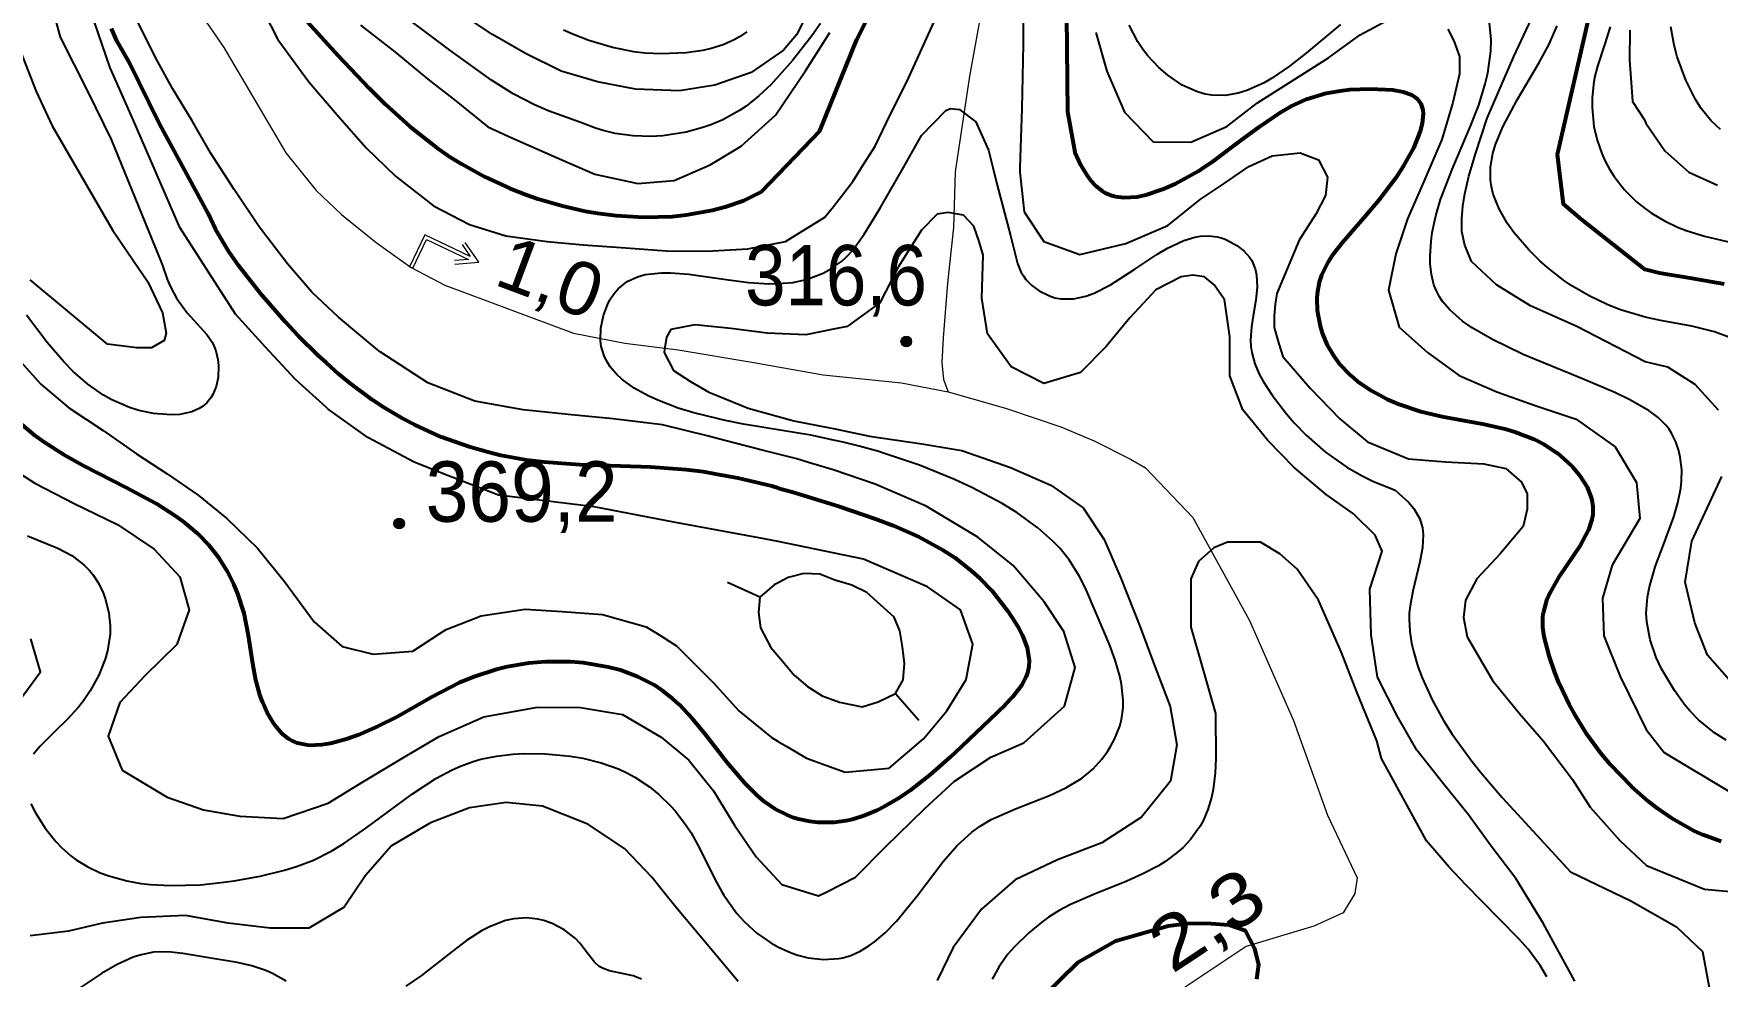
# Model space of a CAD drawing. Header units: metres. Extents: x 545098 to 555652, y 1854398 to 1862642.
# Drawn here: x 552839.7 to 553313.7, y 1858242 to 1858507.4 of the extents above; entities that cross this region are included whole.
import ezdxf
from ezdxf.enums import TextEntityAlignment as Align

# ---------------------------------------------------------------- set-up
doc = ezdxf.new("R2010")
doc.units = ezdxf.units.M
doc.header["$LTSCALE"] = 6.8
for name, color, linetype, lineweight in [('1', 7, 'Continuous', 25), ('2', 7, 'Continuous', 53), ('29', 7, 'Continuous', 25), ('34', 7, 'Continuous', 13), ('5', 7, 'Continuous', 13)]:
    doc.layers.add(name, color=color, linetype=linetype, lineweight=lineweight)

msp = doc.modelspace()

# ---------------------------------------------------------------- hatches: boundary and pattern name
at = {"layer": '5'}
for points in [[(553086.85, 1858420.7, 1), (553083.85, 1858420.7, 1)], [(552944.07, 1858369.47, 1), (552941.07, 1858369.47, 1)]]:
    msp.add_hatch(color=256, dxfattribs=at).paths.add_polyline_path(points)

# ---------------------------------------------------------------- linework, layer by layer
at = {"layer": '1'}
for points in [[(552885.21, 1858551.07), (552908.43, 1858505.71), (552917.1, 1858493.78), (552925.63, 1858483.87), (552933.25, 1858475.24), (552941.54, 1858467.24), (552952.24, 1858458.88), (552962.34, 1858453.68), (552972.63, 1858450.43), (552984.21, 1858448.85), (552994.42, 1858447.96), (553006.35, 1858447.06), (553017.74, 1858446.21), (553029.15, 1858446.11), (553040.78, 1858446.79), (553051.38, 1858448.85), (553062.46, 1858455.69), (553064.85, 1858458.75), (553070.35, 1858465.8), (553072.79, 1858469.7), (553076.55, 1858475.7), (553080.92, 1858484.72), (553085.5, 1858493.78), (553100.57, 1858526.98)], [(553061.24, 1858510.28), (553058.76, 1858506.74), (553053.41, 1858499.89), (553047.23, 1858492.99), (553043.88, 1858489.85), (553040.3, 1858487.01), (553038.41, 1858485.74), (553033.69, 1858483.14), (553030.36, 1858481.73), (553028.08, 1858480.93), (553023.41, 1858479.65), (553016.76, 1858478.61), (553013.41, 1858478.43), (553008.41, 1858478.58), (553003.34, 1858479.31), (553000.01, 1858480.11), (552997.8, 1858480.79), (552993.41, 1858482.48), (552984.81, 1858485.57), (552980.65, 1858487.38), (552974.62, 1858490.47), (552968.53, 1858494.25), (552956.85, 1858502.7), (552938.91, 1858516.14)], [(553118.3, 1858514.98), (553118.3, 1858504.34), (553117.91, 1858486.27), (553117.36, 1858469.7), (553117.32, 1858468.36), (553118.59, 1858457.23), (553124.13, 1858448.89), (553134.25, 1858445.19), (553147.2, 1858448.29), (553159.03, 1858453.4), (553168.14, 1858460.65), (553174.85, 1858465.21), (553181.84, 1858469.97), (553188.38, 1858472.97), (553196.29, 1858473.79), (553201.47, 1858471.88), (553203.92, 1858466.97), (553203.38, 1858461.78), (553200.65, 1858456.6), (553196.02, 1858449.23), (553189.74, 1858434.22), (553189.2, 1858431.22), (553188.93, 1858427.95), (553188.93, 1858424.67), (553190.29, 1858420.04), (553191.42, 1858416.45), (553199.06, 1858407.61), (553207.44, 1858398.97), (553215.22, 1858392.51), (553226.77, 1858387.7), (553237.19, 1858386.83), (553248.01, 1858386.23), (553254.2, 1858384.95), (553258.56, 1858381.13), (553260.19, 1858377.87), (553260.19, 1858373.51), (553259.1, 1858368.61), (553252.57, 1858360.98), (553246.04, 1858353.9), (553242.77, 1858347.91), (553242.23, 1858343), (553243.32, 1858337.56), (553250.48, 1858325.17), (553258.06, 1858316.01), (553264.82, 1858308.24), (553272.97, 1858297.37), (553277.89, 1858289.63), (553286.3, 1858280.21), (553293.75, 1858273.16), (553310.07, 1858266.51), (553347.99, 1858263.01)], [(552831.23, 1858386.49), (552839.99, 1858380.79), (552851.01, 1858375.06), (552863.24, 1858369.15), (552873.55, 1858362.25), (552880.85, 1858354.45), (552883.48, 1858345.15), (552879.97, 1858335.42), (552870.96, 1858326.58), (552863.93, 1858319.05), (552860.58, 1858309.61), (552864.56, 1858300), (552877.21, 1858292.42), (552887.43, 1858288.84), (552897.74, 1858287.1), (552909.86, 1858286.45), (552922.55, 1858290.7), (552932.54, 1858296.87), (552944.75, 1858304.18), (552953.87, 1858309.49), (552966.41, 1858315.01), (552981.55, 1858317.74), (552993.59, 1858317.71), (553005.44, 1858315.74), (553016.33, 1858309.34), (553024.11, 1858302.88), (553031.09, 1858294.18), (553037, 1858284.59), (553043.05, 1858275.66), (553050.35, 1858267.86), (553060.64, 1858264.61), (553063, 1858265.8), (553071.06, 1858269.87), (553079.37, 1858278.31), (553090.59, 1858289.25), (553098.89, 1858296.94), (553109.13, 1858303.68), (553118.41, 1858307.72), (553129.92, 1858318.06), (553132.88, 1858328.96), (553129.7, 1858339.1), (553124.15, 1858347.44), (553115.48, 1858357.66), (553105.47, 1858365.67), (553090.97, 1858374.31), (553076.55, 1858380.59), (553064.77, 1858384.62), (553057.79, 1858386.68), (553054.51, 1858387.65), (553044.75, 1858390.11), (553032.07, 1858393.42), (553029.65, 1858394.05), (553016.68, 1858397.29), (553002.83, 1858398.91), (552991.08, 1858400.05), (552977.47, 1858401.49), (552963.85, 1858403.89), (552950.64, 1858409.04), (552937.2, 1858417.81), (552936.4, 1858418.47), (552925.47, 1858427.54), (552917.95, 1858434.56), (552911.16, 1858442.54), (552903.1, 1858453.04), (552896.12, 1858463.47), (552889.47, 1858473.83), (552884.27, 1858482.86), (552878.74, 1858491.96), (552873.91, 1858500.71), (552868.45, 1858511.86)], [(552833.73, 1858417.64), (552841.71, 1858408.73), (552849.52, 1858402.06), (552859.23, 1858395.63), (552868.64, 1858389.05), (552877.28, 1858383.45), (552885.97, 1858377.43), (552894.08, 1858370.91), (552902.64, 1858362.5), (552910.24, 1858353.12), (552918.62, 1858341.8), (552926.49, 1858334.83), (552935.2, 1858332.65), (552946.4, 1858333.5), (552954.03, 1858338.47), (552955.76, 1858339.6), (552965.7, 1858343.51), (552978.04, 1858345.35), (552988.44, 1858344.7), (552999.83, 1858343.84), (553012.07, 1858340.41), (553015.17, 1858338.47), (553020.69, 1858335.02), (553031.11, 1858324.59), (553038.2, 1858316.76), (553047.29, 1858309.28), (553049.3, 1858308.1), (553051.71, 1858306.68), (553057.25, 1858303.42), (553068.16, 1858299.49), (553080.49, 1858300.58), (553090.22, 1858308.87), (553096.77, 1858316.77), (553102.25, 1858325.51), (553104.13, 1858335.52), (553100.58, 1858345.18), (553091.29, 1858351.67), (553073.31, 1858359.47), (553049.3, 1858364.36), (553043.87, 1858365.47), (553032.07, 1858367.62), (553019.87, 1858369.84), (552997.51, 1858374.2), (552970.55, 1858377.42), (552956.44, 1858382.88), (552946.83, 1858386.75), (552933.72, 1858393.73), (552922.53, 1858401.7), (552922.07, 1858402.12), (552913.34, 1858410.03), (552904.91, 1858419.09), (552896.46, 1858428.37), (552880.8, 1858452.78), (552867.44, 1858483.62), (552861.16, 1858497.8), (552856.8, 1858510.63)], [(552845.67, 1858511.51), (552847.08, 1858506.41), (552854.89, 1858490.98), (552861.44, 1858477.61), (552875.8, 1858442.39), (552877.37, 1858438), (552878.3, 1858435.9), (552879.91, 1858432.89), (552882.89, 1858428.74), (552888.37, 1858422.73), (552889.88, 1858420.49), (552890.5, 1858419.26), (552890.93, 1858418.11), (552891.52, 1858415.67), (552891.71, 1858413.96), (552891.57, 1858410.54), (552891.02, 1858408.07)], [(552931.68, 1858509.76), (552941.31, 1858502.24), (552950.64, 1858494.58), (552958.6, 1858488.36), (552967.55, 1858481.19), (552974.28, 1858478.04), (552988.37, 1858471.82), (552997.67, 1858467.81), (553009.81, 1858465.22), (553020.03, 1858466.05), (553030.13, 1858470.41), (553038.83, 1858475.67), (553048.51, 1858484.39), (553056.95, 1858496.93), (553063.8, 1858507.66)], [(553056.67, 1858511.43), (553054.49, 1858507.07), (553050.76, 1858502.72), (553041.65, 1858496.44), (553031.44, 1858492.92), (553021.54, 1858491.27), (553009.12, 1858491.79), (552998.45, 1858493.8), (552988.19, 1858496.84), (552978.12, 1858501.83), (552968.86, 1858507.14), (552958.8, 1858513.85)], [(553138.69, 1858507.74), (553141.86, 1858496.85), (553146.83, 1858485.32), (553154.84, 1858476.96), (553165.49, 1858476.87), (553175.59, 1858481.23), (553184.23, 1858487.88), (553194.8, 1858494.56), (553204.27, 1858500.56), (553213.15, 1858507.03), (553222.09, 1858511.87)], [(553207.59, 1858509.94), (553198.05, 1858501.97), (553193.28, 1858498.25), (553188.48, 1858494.98), (553186.08, 1858493.58), (553181.23, 1858491.37), (553178.79, 1858490.61), (553175.11, 1858489.99), (553171.39, 1858490.04), (553169.51, 1858490.36), (553167.35, 1858490.97), (553163.06, 1858492.9), (553158.97, 1858495.65), (553156.43, 1858497.84), (553153.37, 1858501.12), (553152.02, 1858502.87), (553150.54, 1858505.1), (553148.13, 1858509.77)], [(553293.7, 1858344.26), (553294.02, 1858348.72), (553294.59, 1858351.67), (553296.34, 1858357.55), (553298.56, 1858363.43), (553301.48, 1858371.33), (553302.64, 1858375.33), (553303.42, 1858379.39), (553303.64, 1858381.44), (553303.69, 1858384.54), (553303.29, 1858388.15), (553302.9, 1858389.93), (553302.04, 1858392.5), (553300.86, 1858394.89), (553300.14, 1858395.99), (553299.2, 1858397.18), (553297.04, 1858399.31), (553294.57, 1858401.16), (553289.11, 1858404.26), (553284.83, 1858406.34), (553276.27, 1858410.04), (553259.08, 1858417.08), (553250.41, 1858421.25), (553244.66, 1858424.58), (553241.96, 1858426.46), (553238.36, 1858429.63), (553236.36, 1858432.01), (553235.52, 1858433.28), (553234.47, 1858435.31), (553233.94, 1858436.69), (553233.21, 1858439.61), (553232.88, 1858442.68), (553232.84, 1858444.77), (553233.12, 1858448.97), (553233.46, 1858451.37), (553234.45, 1858456.08), (553235.8, 1858460.69), (553239.21, 1858469.65), (553244.26, 1858481.38), (553246.54, 1858487.26), (553248.39, 1858493.22), (553249.09, 1858496.25), (553249.92, 1858502.43), (553250, 1858505.6), (553249.62, 1858510.47)], [(553314.02, 1858401.39), (553307.47, 1858408.62), (553299.81, 1858413.52), (553293.39, 1858414.96), (553274.2, 1858424.92), (553261.12, 1858430.73), (553251.58, 1858436.64), (553244.55, 1858443.23), (553242.64, 1858447.87), (553241.83, 1858451.69), (553241.83, 1858455.23), (553242.1, 1858458.78), (553242.64, 1858462.33), (553243.73, 1858467.24), (553245.64, 1858473.51), (553248.92, 1858483.61), (553256.45, 1858500.97), (553261.3, 1858511.35)], [(553040.44, 1858507.87), (553038.41, 1858506.46), (553036.93, 1858505.61), (553033.77, 1858504.21), (553030.42, 1858503.17), (553028.11, 1858502.66), (553023.41, 1858501.98), (553016.35, 1858501.69), (553011.7, 1858501.93), (553008.63, 1858502.29), (553002.59, 1858503.44), (552995.95, 1858505.42), (552991.65, 1858507.1), (552988.83, 1858508.36)], [(553237.88, 1858508.6), (553239.51, 1858505.33), (553241.14, 1858500.98), (553241.14, 1858496.07), (553239.24, 1858488), (553236.11, 1858477.62), (553231.37, 1858466.39), (553226.51, 1858455.26), (553223.21, 1858445.4), (553221.14, 1858435.15), (553224.14, 1858424.77), (553232.12, 1858417.59), (553241.07, 1858411.17), (553251.63, 1858406.56), (553262.42, 1858402.73), (553273.97, 1858398.89), (553284.92, 1858391.1), (553291, 1858380.99), (553291.92, 1858370.9), (553284.11, 1858357.77), (553281.38, 1858348.43), (553281.77, 1858337.83), (553286.4, 1858326.37), (553293.66, 1858311.44), (553298.78, 1858304.96), (553318.14, 1858293.35)], [(553316.93, 1858421.89), (553312.9, 1858423.39), (553306.52, 1858424.99), (553297.76, 1858426.64), (553293.41, 1858427.57), (553286.18, 1858429.74), (553282.7, 1858431.12), (553277.64, 1858433.54), (553272.79, 1858436.4), (553270.45, 1858437.99), (553265.94, 1858441.5), (553263.78, 1858443.42), (553260.66, 1858446.51), (553256.45, 1858451.42), (553254.59, 1858454.02), (553252.25, 1858458.05), (553250.61, 1858462.18), (553250.1, 1858464.26), (553249.85, 1858466.14), (553249.87, 1858469.89), (553250.52, 1858473.65), (553251.25, 1858476.15), (553253.3, 1858481.19), (553257.39, 1858488.78), (553263.49, 1858499.06), (553266.29, 1858504.27), (553268.59, 1858509.56)], [(553283.54, 1858509.26), (553282.08, 1858504.52), (553279.99, 1858498.23), (553279.17, 1858495.02), (553278.82, 1858493.1), (553278.45, 1858489.19), (553278.44, 1858486.55), (553278.98, 1858481.28), (553279.87, 1858477.4), (553281.17, 1858473.64), (553281.96, 1858471.83), (553283.35, 1858469.2), (553284.64, 1858467.17), (553287.6, 1858463.39), (553291.01, 1858460.03), (553293.49, 1858458.03), (553295.22, 1858456.81), (553298.82, 1858454.66), (553302.47, 1858452.92), (553304.97, 1858451.94), (553310.1, 1858450.34), (553318.06, 1858448.52)], [(553289.07, 1858508.37), (553289.02, 1858499.9), (553289.42, 1858493.66), (553289.83, 1858488.31), (553293.22, 1858483.13), (553293.6, 1858482.18), (553298.99, 1858474.4), (553305.73, 1858468.34), (553313.81, 1858464.71)], [(553314.65, 1858480.43), (553311.99, 1858482.83), (553309.17, 1858486.3), (553307.56, 1858488.84), (553304.88, 1858494.26), (553302.45, 1858500.82), (553301.53, 1858504.16), (553300.59, 1858509.26)], [(552836.01, 1858502.17), (552840.38, 1858491.1), (552844.9, 1858481.45), (552861.95, 1858451.99), (552871.76, 1858437.53), (552875.88, 1858428.76), (552876.92, 1858423.07), (552876.4, 1858421.01), (552872.79, 1858418.94), (552868.66, 1858418.94), (552860.4, 1858419.98), (552838.63, 1858438.12)], [(553003.75, 1858411.53), (553002.01, 1858413.58), (553001.28, 1858414.68), (553000.37, 1858416.42), (552999.73, 1858418.47), (552999.48, 1858419.26), (552999.25, 1858420.96), (552999.33, 1858424.51), (553000.06, 1858428.06), (553001.18, 1858431.04), (553001.88, 1858432.41), (553003.09, 1858434.26), (553004.21, 1858435.56), (553006.75, 1858437.6), (553009.66, 1858438.96), (553011.79, 1858439.55), (553016.43, 1858440.07), (553018.92, 1858440.06), (553024.15, 1858439.65), (553035.3, 1858438.07), (553040.99, 1858437.35), (553046.62, 1858436.98), (553049.38, 1858437), (553053.41, 1858437.37), (553057.22, 1858438.19), (553061.94, 1858439.98), (553064.11, 1858441.17), (553064.85, 1858441.7), (553067.07, 1858443.27), (553068.41, 1858444.47), (553070.27, 1858446.47), (553073.47, 1858450.93), (553075.43, 1858454.11), (553078.11, 1858458.41), (553084.55, 1858469.7), (553089.67, 1858478.69), (553096.48, 1858485.78), (553097.85, 1858486.33), (553100.3, 1858486.06), (553104.94, 1858482.51), (553108.48, 1858474.6), (553109.7, 1858469.7), (553110.93, 1858464.77), (553114.72, 1858450.56), (553116.63, 1858442.68), (553117.65, 1858440.28), (553118.32, 1858439.16), (553119.04, 1858438.2), (553120.75, 1858436.46), (553122.74, 1858434.99), (553125.68, 1858433.53), (553127.2, 1858433.05), (553128.96, 1858432.72), (553132.46, 1858432.71), (553135.94, 1858433.46), (553138.25, 1858434.31), (553142.85, 1858436.65), (553149.74, 1858441.12), (553155.87, 1858445.21), (553158.93, 1858447.03), (553163.55, 1858449.19), (553166.64, 1858450.09), (553168.19, 1858450.35), (553170.52, 1858450.45), (553172.86, 1858450.17), (553174.03, 1858449.88), (553174.85, 1858449.58), (553175.55, 1858449.33), (553178.46, 1858447.76), (553180.4, 1858446.22), (553182, 1858444.44), (553182.63, 1858443.48), (553183.63, 1858441.15), (553183.99, 1858439.51), (553184.13, 1858436.03), (553183.76, 1858432.37), (553182.92, 1858427.34), (553182.56, 1858424.81), (553182.3, 1858421.08), (553182.38, 1858419.26), (553182.62, 1858417.61), (553183.5, 1858414.42), (553184.85, 1858411.36), (553185.93, 1858409.39), (553188.41, 1858405.59), (553192.42, 1858400.31), (553194.56, 1858397.83), (553197.94, 1858394.3), (553203.41, 1858389.51), (553209.45, 1858385.32), (553213.76, 1858382.89), (553216.75, 1858381.43), (553223.03, 1858378.88), (553226.78, 1858375.48), (553228.29, 1858373.68), (553229.96, 1858370.8), (553230.7, 1858368.21), (553230.9, 1858366.4), (553230.72, 1858362.62), (553230, 1858358.66), (553227.99, 1858350.45)], [(553273.58, 1858240.63), (553264.66, 1858256.94), (553257.01, 1858269.56), (553250.09, 1858278.59), (553243.63, 1858287.47), (553236.53, 1858296.27), (553229.13, 1858305.67), (553223.67, 1858315.1), (553218.01, 1858326.23), (553216.21, 1858338.15), (553215.92, 1858351.02), (553219.33, 1858361.64), (553217.36, 1858366.21), (553211.29, 1858372.19), (553203.61, 1858377.65), (553194.62, 1858385.24), (553187.13, 1858392.81), (553180.15, 1858401.52), (553176.5, 1858411.06), (553176.44, 1858422.02), (553174.92, 1858432.57), (553174.85, 1858432.61), (553172.01, 1858436.7), (553169.28, 1858438.88), (553166.02, 1858439.42), (553162.75, 1858438.88), (553155.58, 1858435.24), (553148.27, 1858427.36), (553141.63, 1858419.34), (553134.37, 1858412), (553124.11, 1858408.91), (553114.93, 1858413.58), (553108.2, 1858422.85), (553106.65, 1858432.87), (553106.97, 1858445.05), (553105.84, 1858448.87), (553104.4, 1858453.2), (553101.51, 1858456.32), (553097.19, 1858457.04), (553094.06, 1858456.56), (553089.67, 1858452.06), (553083.1, 1858441.68), (553077.9, 1858431.59), (553068.72, 1858424.98), (553064.85, 1858424.18), (553057.08, 1858422.58), (553046.17, 1858423.06), (553035.91, 1858424.37), (553025.79, 1858425.38), (553019.08, 1858424.1), (553017.87, 1858421.93), (553017.29, 1858418.47), (553017.15, 1858417.61), (553019.8, 1858412.55), (553024.6, 1858409.43), (553029.74, 1858406.42), (553032.07, 1858405.49), (553040.81, 1858401.98), (553053.72, 1858398.41), (553063.85, 1858396.44), (553064.85, 1858396.23), (553075, 1858394.05), (553089.77, 1858391.89), (553100.96, 1858390.04), (553114.66, 1858385.28), (553126.03, 1858380.24), (553135.2, 1858373.84), (553141.12, 1858365.01), (553145.8, 1858354.08), (553151.12, 1858340.55), (553155.28, 1858329.46), (553159.7, 1858317.97), (553161.57, 1858307.13), (553159.72, 1858296.91), (553151.61, 1858286.78), (553140.46, 1858279.6), (553127.94, 1858274.83), (553116.06, 1858269.18), (553106.55, 1858260.91), (553098.52, 1858250.15), (553094.09, 1858240.79)], [(552891.02, 1858408.07), (552890.1, 1858405.82), (552889.49, 1858404.81), (552888.41, 1858403.47), (552887.17, 1858402.41), (552886.24, 1858401.83), (552884.2, 1858400.93), (552880.78, 1858400.2), (552878.34, 1858400.06), (552873.41, 1858400.44), (552869.25, 1858401.31), (552866.61, 1858402.14), (552861.65, 1858404.32), (552859.31, 1858405.65), (552854.9, 1858408.73), (552850.81, 1858412.29), (552848.24, 1858414.88), (552843.41, 1858420.45), (552837.61, 1858428.14)], [(552918.41, 1858274.72), (552923.59, 1858277.34), (552926.94, 1858279.36), (552933.46, 1858283.86), (552946.29, 1858293.38), (552952.89, 1858297.67), (552957.45, 1858300.1), (552959.8, 1858301.15), (552963.41, 1858302.47), (552965.57, 1858303.09), (552970, 1858304), (552974.54, 1858304.53), (552977.6, 1858304.69), (552983.78, 1858304.63), (552990.84, 1858303.98), (552994.31, 1858303.4), (552999.41, 1858302.14), (553004.33, 1858300.36), (553006.71, 1858299.26), (553008.9, 1858298.07), (553013.07, 1858295.31), (553015.68, 1858293.21), (553018.9, 1858290.11), (553020.39, 1858288.45), (553023.41, 1858284.48), (553024.74, 1858282.38), (553027.12, 1858278.03), (553031.52, 1858269.14), (553033.41, 1858265.8), (553033.97, 1858264.82), (553037.67, 1858259.71), (553039.79, 1858257.36), (553043.31, 1858254.15), (553047.24, 1858251.39), (553049.36, 1858250.21), (553052.98, 1858248.61), (553054.86, 1858247.97), (553057.73, 1858247.23), (553062.07, 1858246.71), (553066.34, 1858246.98), (553067.53, 1858247.24), (553068.41, 1858247.44), (553069.76, 1858247.89), (553072.36, 1858249.06), (553074.84, 1858250.56), (553076.42, 1858251.7), (553079.41, 1858254.26), (553082.61, 1858257.54), (553088.4, 1858264.64), (553095.7, 1858274.27), (553099.57, 1858278.69), (553103.81, 1858282.58), (553106.13, 1858284.26), (553109.29, 1858286.12), (553116.15, 1858289.17), (553125.69, 1858292.88), (553130.32, 1858295.05), (553134.65, 1858297.69), (553136.66, 1858299.26), (553137.98, 1858300.45), (553140.4, 1858303.09), (553142.01, 1858305.25), (553142.83, 1858306.68), (553144.01, 1858308.72), (553145.45, 1858312.38), (553145.94, 1858314.26), (553146.38, 1858317.56), (553146.42, 1858319.78), (553145.96, 1858324.24), (553145.5, 1858326.48), (553144.21, 1858330.96), (553142.56, 1858335.43), (553138.82, 1858344.26), (553135.79, 1858351.24), (553134.14, 1858354.56), (553131.24, 1858359.26), (553128.6, 1858362.5), (553126.65, 1858364.52), (553122.4, 1858368.25), (553116.5, 1858372.53), (553112.38, 1858375.09), (553103.8, 1858379.64), (553098.96, 1858381.88), (553089.05, 1858385.91), (553078.92, 1858389.32), (553077.58, 1858389.7), (553072.1, 1858391.26), (553067.55, 1858392.4), (553064.85, 1858392.97), (553058.48, 1858394.32), (553050.37, 1858395.69), (553039.51, 1858397.46), (553033.99, 1858398.53), (553032.07, 1858399.01), (553025.51, 1858400.63), (553021.15, 1858401.99), (553015.44, 1858404.15), (553012.67, 1858405.41), (553008.74, 1858407.59), (553005.26, 1858410.12), (553003.75, 1858411.53)], [(553319.2, 1858323.05), (553310.94, 1858332.37), (553307.35, 1858341.49), (553304.63, 1858353), (553306.56, 1858364.48), (553311.52, 1858375.16), (553315.04, 1858382.75)], [(552837.88, 1858366.01), (552846.43, 1858362.55), (552850.36, 1858360.43), (552853.85, 1858357.79), (552855.39, 1858356.23), (552856.3, 1858355.11), (552857.9, 1858352.66), (552859.21, 1858349.98), (552859.9, 1858348.11), (552860.85, 1858344.26), (552861.19, 1858340.69), (552861.15, 1858338.32), (552860.45, 1858333.62), (552859.81, 1858331.3), (552858.02, 1858326.76), (552855.58, 1858322.37), (552853.65, 1858319.56), (552852.23, 1858317.74), (552849.12, 1858314.26), (552845.73, 1858310.97), (552841.43, 1858306.7), (552839.63, 1858304.53)], [(553265.74, 1858241.88), (553263.86, 1858245.08), (553260.42, 1858249.63), (553257.83, 1858252.53), (553252.3, 1858258.15), (553242.77, 1858267.82), (553238.21, 1858272.69), (553231.79, 1858280.12), (553219.15, 1858303.36), (553217.81, 1858308.33), (553212.28, 1858321.76), (553207.93, 1858333.2), (553201.4, 1858347.91), (553195.41, 1858356.62), (553190.51, 1858360.98), (553185.07, 1858364.25), (553175.81, 1858364.25), (553172, 1858362.61), (553167.64, 1858358.8), (553165.47, 1858353.9), (553165.47, 1858340.28), (553168.73, 1858328.84), (553172.44, 1858315.96), (553172.52, 1858303.35), (553172.32, 1858299.26), (553171.73, 1858294.61), (553171.26, 1858292.31), (553170.29, 1858288.96), (553168.95, 1858285.77), (553168.12, 1858284.26), (553165.43, 1858280.53), (553163.29, 1858278.3), (553161.74, 1858276.92), (553158.41, 1858274.43), (553156.33, 1858273.11), (553151.99, 1858270.8), (553147.49, 1858268.8), (553138.34, 1858265.16), (553131.63, 1858262.2), (553128.41, 1858260.48), (553125.44, 1858258.61), (553123.53, 1858257.25), (553119.86, 1858254.26), (553115.83, 1858250.33), (553113.99, 1858248.19), (553111.53, 1858244.8), (553109.54, 1858241.16)], [(553227.99, 1858350.45), (553227.21, 1858346.31), (553226.99, 1858344.26), (553226.93, 1858342.52), (553227.1, 1858339.09), (553227.63, 1858335.74), (553228.14, 1858333.54), (553229.44, 1858329.26), (553230.63, 1858326.04), (553233.4, 1858319.87), (553236.64, 1858313.98), (553239.03, 1858310.2), (553244.29, 1858302.9), (553247.12, 1858299.35), (553253.1, 1858292.38), (553272.34, 1858271.45), (553289.39, 1858263.24), (553302.26, 1858255.96), (553309.57, 1858249.01), (553311.4, 1858238.82)], [(553316.25, 1858308.49), (553312.93, 1858310.57), (553308.4, 1858314.24), (553305.95, 1858316.78), (553304.43, 1858318.59), (553301.63, 1858322.47), (553298.05, 1858328.58), (553296.55, 1858331.79), (553294.82, 1858336.73), (553293.85, 1858341.75), (553293.7, 1858344.26)], [(552835.57, 1858319.55), (552841.56, 1858327.72), (552838.84, 1858336.98)], [(553038.02, 1858240.55), (553029.32, 1858250.97), (553020.5, 1858261.49), (553017, 1858265.8), (553013.67, 1858269.89), (553006.01, 1858277.98), (552995.7, 1858284.87), (552982.94, 1858289.86), (552972.71, 1858290.96), (552962.36, 1858289.47), (552951.38, 1858285.22), (552940.36, 1858278.7), (552933.11, 1858270.4), (552927.12, 1858261.49), (552917.1, 1858255.53), (552906.24, 1858255.59), (552894.37, 1858256.93), (552882.4, 1858259.11), (552869.87, 1858258.57), (552858.99, 1858256.93), (552849.5, 1858254.73), (552838.7, 1858253.4)], [(552838.86, 1858290.56), (552840.04, 1858288.2), (552842.88, 1858283.72), (552845.91, 1858279.92), (552847.52, 1858278.23), (552850.09, 1858275.94), (552851.62, 1858274.8), (552854.88, 1858272.79), (552858.36, 1858271.15), (552860.79, 1858270.24), (552865.88, 1858268.85), (552869.87, 1858268.15), (552872.59, 1858267.83), (552878.15, 1858267.52), (552886.65, 1858267.78), (552892.33, 1858268.36), (552896.08, 1858268.89), (552903.41, 1858270.23), (552910.3, 1858271.88), (552913.61, 1858272.88), (552918.41, 1858274.72)], [(553010.83, 1858241.16), (553008.41, 1858242.11), (553006.2, 1858242.64), (553001.79, 1858243.53), (552999.8, 1858244.25), (552998.91, 1858244.76), (552997.55, 1858245.93), (552995.2, 1858248.96), (552993.41, 1858251.36), (552992.09, 1858252.76), (552989.06, 1858255.11), (552985.65, 1858256.86), (552983.26, 1858257.66), (552981.64, 1858258.04), (552978.41, 1858258.41), (552974.81, 1858258.18), (552972.48, 1858257.67), (552967.98, 1858255.96), (552965.79, 1858254.8), (552961.5, 1858252.04), (552957.53, 1858248.97), (552948.82, 1858242.23), (552944.47, 1858239.22)], [(552910.74, 1858240.67), (552906.94, 1858242.79), (552905.03, 1858243.62), (552901.06, 1858244.92), (552896.93, 1858245.86), (552888.41, 1858247.3), (552881.66, 1858248.45), (552878.33, 1858248.82), (552875.04, 1858248.89), (552873.41, 1858248.76), (552869.93, 1858248.08), (552867.64, 1858247.35), (552863.14, 1858245.33), (552858.71, 1858242.78), (552849.99, 1858236.98)]]:
    msp.add_lwpolyline(points, dxfattribs=at)
msp.add_lwpolyline([(553049.3, 1858352.79), (553048.13, 1858352.16), (553044.14, 1858348.73), (553043.75, 1858344.46), (553044.28, 1858340.12), (553047.17, 1858334.6), (553050.59, 1858330.62), (553053.82, 1858326.79), (553057.52, 1858323.58), (553061.7, 1858320.97), (553066.51, 1858319.18), (553072.98, 1858317.85), (553077.47, 1858319.25), (553082.32, 1858321.61), (553084.46, 1858325.43), (553084.85, 1858330.03), (553084.27, 1858334.73), (553083.53, 1858339.23), (553081.96, 1858343.08), (553074.27, 1858350.06), (553069.98, 1858352.1), (553065.21, 1858353.53), (553060.97, 1858355.21), (553056.54, 1858355.4), (553052.08, 1858354.3)], close=True, dxfattribs=at)
at = {"layer": '2'}
for points in [[(552916.8, 1858510.75), (552925.38, 1858501.22), (552934.12, 1858492), (552938.62, 1858487.55), (552945.61, 1858481.21), (552952.99, 1858475.38), (552956.86, 1858472.71), (552960.07, 1858470.7), (552966.73, 1858467.03), (552973.67, 1858463.85), (552978.41, 1858462.01), (552981.63, 1858460.9), (552988.14, 1858458.99), (552994.98, 1858457.44), (552998.43, 1858456.84), (553003.63, 1858456.16), (553011.5, 1858455.7), (553019.43, 1858455.95), (553023.41, 1858456.36), (553030.78, 1858457.66), (553034.39, 1858458.61), (553039.61, 1858460.45), (553044.5, 1858462.84), (553061.03, 1858480.05), (553071.4, 1858505.7), (553096.75, 1858555.91)], [(553130.29, 1858530.26), (553130.74, 1858485.38), (553132.83, 1858474.03), (553134.47, 1858470.32), (553134.84, 1858469.7)], [(553315.69, 1858436.89), (553306.54, 1858438.44), (553297.48, 1858439.92), (553293.33, 1858440.95), (553275.47, 1858455.1), (553270.43, 1858459.39), (553268.71, 1858473.36), (553279.02, 1858518.36)], [(553049.3, 1858379.46), (553047.46, 1858379.97), (553037.9, 1858382.26), (553032.07, 1858383.31), (553028.26, 1858384), (553023.41, 1858384.61), (553013.47, 1858385.35), (552993.42, 1858386.01), (552983.4, 1858386.72), (552978.41, 1858387.34), (552971.17, 1858388.66), (552967.59, 1858389.51), (552962.27, 1858391.02), (552954.46, 1858393.81), (552946.93, 1858397.21), (552943.29, 1858399.14), (552938.23, 1858402.15), (552934.96, 1858404.32), (552928.66, 1858409), (552925.62, 1858411.49), (552922.07, 1858414.67), (552919.74, 1858416.76), (552914.12, 1858422.35), (552910.5, 1858426.23), (552903.54, 1858434.26), (552897.44, 1858442.01), (552894.63, 1858446.03), (552890.87, 1858452.32), (552888.75, 1858456.71), (552875.07, 1858481.98), (552866.45, 1858499.52), (552862.98, 1858505.59), (552861.52, 1858508.79)], [(553134.84, 1858469.7), (553136.16, 1858467.52), (553137.14, 1858466.21), (553138.78, 1858464.45), (553140.6, 1858463.01), (553141.59, 1858462.44), (553143.19, 1858461.79), (553144.3, 1858461.49), (553146.64, 1858461.22), (553150.32, 1858461.46), (553152.84, 1858461.99), (553157.81, 1858463.65), (553161.27, 1858465.18), (553167.72, 1858468.8), (553169.06, 1858469.7), (553171.75, 1858471.5), (553179.39, 1858477.19), (553184.97, 1858481.38), (553190.62, 1858485.17), (553193.53, 1858486.83), (553198.05, 1858488.9), (553203.59, 1858490.59), (553207.52, 1858491.31), (553210.25, 1858491.62), (553216.05, 1858491.89), (553222.4, 1858491.57), (553225.28, 1858491.03), (553227.7, 1858490.13), (553228.67, 1858489.52), (553229.32, 1858488.95), (553230.26, 1858487.59), (553230.77, 1858485.97), (553230.89, 1858484.77), (553230.64, 1858482.09), (553230.08, 1858479.9), (553228.13, 1858475.16), (553225.34, 1858470.17), (553223.16, 1858466.83), (553218.41, 1858460.48), (553214.75, 1858456.14), (553208.08, 1858448.51), (553205.32, 1858444.91), (553204.14, 1858443.1), (553202.28, 1858439.36), (553201.62, 1858437.39), (553201.03, 1858434.26), (553200.92, 1858432.7), (553201.05, 1858429.45), (553201.87, 1858425.03), (553202.54, 1858422.85), (553203.87, 1858419.71), (553205.72, 1858416.57), (553207.16, 1858414.63), (553210.49, 1858411.14), (553212.35, 1858409.58), (553216.4, 1858406.81), (553220.8, 1858404.48), (553223.87, 1858403.16), (553230.2, 1858401.04), (553236.2, 1858399.61), (553248.08, 1858397.42), (553253.87, 1858396.12), (553256.7, 1858395.3), (553262.19, 1858393.18), (553264.84, 1858391.81), (553268.68, 1858389.26), (553271.58, 1858386.78), (553272.94, 1858385.41), (553274.79, 1858383.22), (553277.03, 1858379.72), (553278.05, 1858377.3), (553278.4, 1858376.09), (553278.68, 1858374.26), (553278.64, 1858372.04), (553278.38, 1858370.58), (553277.42, 1858367.66), (553275.11, 1858363.32), (553269.22, 1858354.57), (553266.63, 1858350.07), (553265.64, 1858347.78), (553264.71, 1858344.26)], [(553100.9, 1858306.68), (553097.7, 1858303.65), (553092.2, 1858298.8), (553086.45, 1858294.34), (553083.41, 1858292.27), (553079.25, 1858289.81), (553077.08, 1858288.71), (553073.71, 1858287.28), (553070.21, 1858286.18), (553068.41, 1858285.78), (553065.03, 1858285.34), (553060.48, 1858285.32), (553058.24, 1858285.57), (553054.98, 1858286.26), (553053.41, 1858286.74), (553051.69, 1858287.41), (553048.45, 1858289.08), (553045.45, 1858291.15), (553043.55, 1858292.72), (553039.97, 1858296.23), (553034.95, 1858302.17), (553028.46, 1858310.56), (553025.09, 1858314.62), (553021.52, 1858318.39), (553019.63, 1858320.13), (553016.64, 1858322.49), (553014.46, 1858323.92), (553009.8, 1858326.32), (553004.85, 1858328.14), (553001.42, 1858329.05), (552994.38, 1858330.22), (552990.84, 1858330.5), (552983.76, 1858330.52), (552979.08, 1858330.12), (552972.94, 1858329.1), (552969.94, 1858328.37), (552963.41, 1858326.25), (552959.47, 1858324.57), (552951.87, 1858320.65), (552941.78, 1858314.99), (552936.51, 1858312.31), (552930.95, 1858309.91), (552928.02, 1858308.87), (552923.21, 1858307.55), (552920.79, 1858307.15), (552917.26, 1858307.02), (552913.96, 1858307.63), (552912.43, 1858308.27), (552911.45, 1858308.85), (552909.64, 1858310.3), (552908.03, 1858312.09), (552907.06, 1858313.41), (552905.4, 1858316.25), (552904.07, 1858319.24), (552903.35, 1858321.26), (552902.23, 1858325.37), (552901.43, 1858329.54), (552900.15, 1858337.97), (552898.88, 1858344.26), (552897.15, 1858349.71), (552896.05, 1858352.36), (552894.11, 1858356.18), (552891.85, 1858359.76), (552890.6, 1858361.45), (552889.09, 1858363.27), (552885.8, 1858366.63), (552882.19, 1858369.67), (552879.63, 1858371.54), (552874.23, 1858374.97), (552865.61, 1858379.63), (552853.85, 1858385.61), (552848.13, 1858388.79), (552842.67, 1858392.27), (552840.08, 1858394.17), (552836.42, 1858397.26)], [(553049.3, 1858379.46), (553053.82, 1858378.2), (553066.53, 1858374.26), (553076.68, 1858370.81), (553081.67, 1858368.91), (553088.92, 1858365.72), (553095.77, 1858361.98), (553099.01, 1858359.86), (553103.85, 1858356.09), (553106.13, 1858354), (553109.4, 1858350.59), (553113.97, 1858344.81), (553116.84, 1858340.31), (553118.04, 1858337.98), (553119.37, 1858334.44), (553119.93, 1858330.95), (553119.85, 1858329.26), (553119.45, 1858327.42), (553119.01, 1858326.22), (553117.78, 1858323.9), (553115.24, 1858320.56), (553113.23, 1858318.41), (553108.89, 1858314.26), (553100.9, 1858306.68)], [(553314.82, 1858279.9), (553309.64, 1858281.83), (553307.13, 1858282.97), (553300.86, 1858286.49), (553296.91, 1858289.22), (553294.39, 1858291.18), (553289.57, 1858295.41), (553283.59, 1858301.63), (553280.83, 1858304.94), (553277, 1858310.16), (553273.57, 1858315.67), (553272, 1858318.53), (553269.2, 1858324.44), (553267.97, 1858327.49), (553266.34, 1858332.18), (553264.95, 1858337.56), (553264.59, 1858340.26), (553264.57, 1858342.94), (553264.71, 1858344.26)], [(553184.03, 1858241.21), (553184.63, 1858245.32), (553183.53, 1858249.77), (553180.89, 1858254.77), (553176.28, 1858256.41), (553169.8, 1858256.89), (553164.49, 1858256.79), (553159.06, 1858256.12), (553144.27, 1858251.9), (553133.62, 1858245.86), (553123.56, 1858235.91)]]:
    msp.add_lwpolyline(points, dxfattribs=at)
at = {"layer": '29'}
for p, q in [((553044.14, 1858348.73), (553035.02, 1858352.82)), ((553082.32, 1858321.61), (553088.93, 1858314.11))]:
    msp.add_line(p, q, dxfattribs=at)
at = {"layer": '34'}
for p, q in [((552964.96, 1858443.02), (552961.14, 1858448.58)), ((552946.42, 1858441.32), (552945.52, 1858441.76)), ((552958.23, 1858442.49), (552964.96, 1858443.02)), ((553084.05, 1858409.07), (553097.17, 1858406.57))]:
    msp.add_line(p, q, dxfattribs=at)
for points in [[(553117.36, 1858565.12), (553110.62, 1858536.38), (553107.21, 1858517.77), (553103.17, 1858495.42), (553099.14, 1858468.48), (553098.68, 1858452.81), (553096.93, 1858437.17), (553095.71, 1858421.77), (553095.41, 1858414.78), (553095.8, 1858410.06), (553097.17, 1858406.57)], [(552879.34, 1858523.78), (552893.22, 1858503.46), (552910.64, 1858473.84), (552919.22, 1858463.18), (552926.3, 1858456.49), (552936.13, 1858448.62), (552945.97, 1858441.54)], [(552960.31, 1858448.01), (552962.59, 1858444.69), (552949.82, 1858450.78), (552945.52, 1858441.76)], [(552946.42, 1858441.32), (552950.3, 1858449.45), (552962.13, 1858443.8), (552958.16, 1858443.49)], [(552945.97, 1858441.54), (552955.44, 1858436.57), (552991.62, 1858423.03), (553006.13, 1858420.29), (553021.08, 1858418.32), (553042.4, 1858414.78), (553061.92, 1858411.31), (553084.05, 1858409.07)], [(553097.17, 1858406.57), (553113.3, 1858401.92), (553128.83, 1858396.68), (553138.27, 1858392.75), (553148.5, 1858387.63), (553152.74, 1858385.19), (553166.01, 1858371.14), (553182, 1858342.21), (553194.34, 1858314.05), (553203.95, 1858287.34), (553212.31, 1858269.76), (553211.64, 1858265.34), (553208.33, 1858259.82), (553200.08, 1858256.1), (553181.02, 1858250.34), (553157.93, 1858235.03), (553145.16, 1858217.56)]]:
    msp.add_lwpolyline(points, dxfattribs=at)
at = {"layer": '5'}
for centre in [(553085.35, 1858420.7), (552942.57, 1858369.47)]:
    msp.add_circle(centre, 1.5, dxfattribs=at)

# ---------------------------------------------------------------- texts
at = {"layer": '34'}
for s, rotation, width, p in [('1,0', 339.482, 1.05, (552982.59, 1858431.75)), ('2,3', 33.547, 1.2, (553174.1, 1858251.75))]:
    msp.add_text(s, height=15, rotation=rotation, dxfattribs=dict(at, width=width)).set_placement(p, align=Align.CENTER)
at = {"layer": '5'}
for s, width, p in [('316,6', 0.9, (553065.58, 1858430.88)), ('369,2', 0.95, (552977.06, 1858369.97))]:
    msp.add_text(s, height=17, dxfattribs=dict(at, width=width)).set_placement(p, align=Align.CENTER)

doc.saveas('drawing.dxf')
